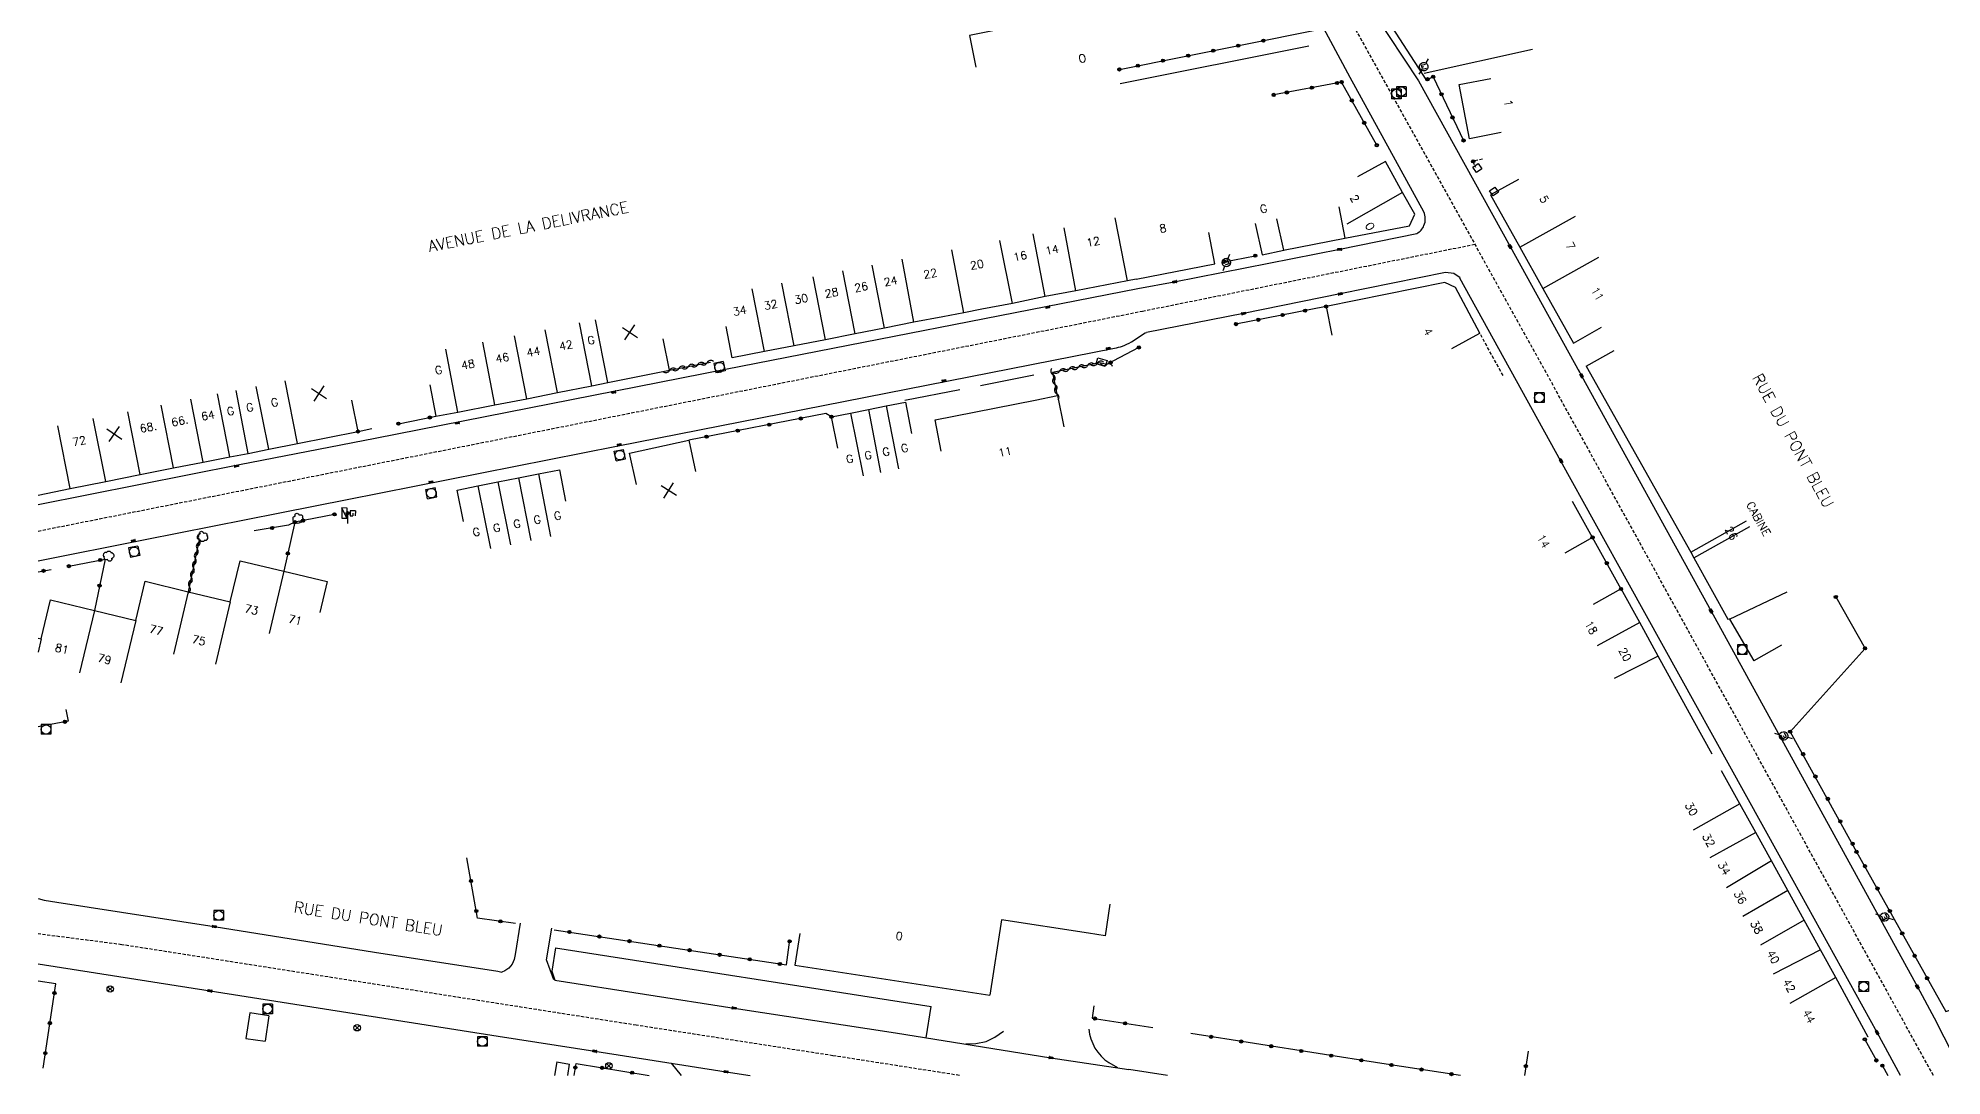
# Model space of a CAD drawing. Header units: millimetres. Extents: x 74999 to 76000, y 157000 to 158000.
# Drawn here: x 75000 to 75297.4, y 156999.9 to 157162 of the extents above; entities that cross this region are included whole.
import ezdxf
from ezdxf.enums import TextEntityAlignment as Align

# ---------------------------------------------------------------- set-up
doc = ezdxf.new("R2010")
doc.units = ezdxf.units.MM
doc.linetypes.add('DASHED', pattern=[0.75, 0.5, -0.25])
doc.layers.get('0').update_dxf_attribs({"linetype": 'CONTINUOUS'})
for name, color, linetype in [('w0001', 6, 'DASHED'), ('w0008', 7, 'CONTINUOUS'), ('W0100', 7, 'CONTINUOUS'), ('W0112', 1, 'DASHED'), ('W0300', 7, 'CONTINUOUS'), ('W0310', 3, 'CONTINUOUS'), ('W0322', 7, 'CONTINUOUS'), ('w0400', 7, 'CONTINUOUS'), ('w0420', 7, 'CONTINUOUS'), ('w0432', 7, 'CONTINUOUS'), ('W0469', 7, 'CONTINUOUS'), ('W0471', 7, 'CONTINUOUS'), ('w0984', 7, 'CONTINUOUS'), ('w0989', 7, 'CONTINUOUS'), ('W0991', 7, 'CONTINUOUS'), ('W1102', 7, 'CONTINUOUS'), ('W1471', 7, 'CONTINUOUS')]:
    doc.layers.add(name, color=color, linetype=linetype)
doc.styles.get("Standard").update_dxf_attribs({"font": 'romans.shx', "width": 0.85})

# ---------------------------------------------------------------- blocks, each defined once
blk = doc.blocks.new('T420')
for p, q in [((0.75, 0.75), (-0.75, 0.75)), ((-0.75, 0.75), (-0.75, -0.75)), ((0.75, 0.75), (0.75, -0.75)), ((0.75, -0.75), (-0.75, -0.75))]:
    blk.add_line(p, q)
blk.add_ellipse((0, 0), major_axis=(-0.53, 0.53), ratio=1, start_param=3.926991, end_param=10.210176)
blk = doc.blocks.new('T400')
for p, q in [((-0.15, 0.3), (0.15, 0.3)), ((-0.15, -0.25), (-0.15, 0.3)), ((-0.15, 0.15), (0.15, 0.15)), ((-0.15, 0), (0.15, 0)), ((0.15, 0.3), (0.15, -0.25)), ((-0.15, -0.15), (0.15, -0.15)), ((-0.15, -0.25), (-0.15, -0.3)), ((-0.15, -0.3), (0.15, -0.3)), ((0.15, -0.3), (0.15, -0.25))]:
    blk.add_line(p, q)
blk = doc.blocks.new('T469')
at = {"color": 0, "linetype": 'Continuous', "flags": 128}
for points in [[(-0.35, 0.35), (0.35, -0.35)], [(-0.35, -0.35), (0.35, 0.35)]]:
    blk.add_lwpolyline(points, dxfattribs=at)
at = {"color": 0, "linetype": 'Continuous'}
blk.add_circle((0, 0), 0.5, dxfattribs=at)
blk = doc.blocks.new('t322o')
at = {"color": 0, "linetype": 'Continuous'}
for radius in [0.25, 0.15]:
    blk.add_circle((0, 0), radius, dxfattribs=at)
blk = doc.blocks.new('t112o')
at = {"color": 0, "linetype": 'Continuous'}
for p, q in [((-0.5, 0.5), (0.5, 0.5)), ((-0.5, -0.5), (-0.5, 0.5)), ((0.5, 0.5), (0.5, -0.5)), ((0.5, -0.5), (-0.5, -0.5))]:
    blk.add_line(p, q, dxfattribs=at)
blk = doc.blocks.new('T471')
for p, q in [((-0.333334, 0.333334), (-0.333334, -0.333334)), ((-0.333334, 0.333334), (0.333334, 0.333334)), ((-0.333334, 0), (0, 0)), ((0.500001, 0.500001), (1.000002, 1.000002)), ((-0.500001, -0.500001), (-1.000002, -1.000002)), ((-0.333334, -0.333334), (0.333334, -0.333334))]:
    blk.add_line(p, q)
blk.add_ellipse((0, 0), major_axis=(0.471405, 0.471405), ratio=1, start_param=5.4977871438, end_param=11.780972451)
blk = doc.blocks.new('T1471')
at = {"color": 0, "linetype": 'Continuous', "flags": 128}
blk.add_lwpolyline([(-0.75, -0.5), (-0.75, 0.5), (0.75, 0.5), (0.75, -0.5), (-0.75, -0.5)], dxfattribs=at)
blk = doc.blocks.new('T432')
at = {"color": 0, "linetype": 'ByBlock', "lineweight": -2, "flags": 128}
for points in [[(0.8, 0.4), (-0.8, 0.4)], [(-0.8, 0.4), (-0.8, -0.4)], [(0.8, 0.4), (-0.8, -0.4)], [(-0.4, 1.7), (-0.4, 0.9)], [(-0.4, 0.9), (0.4, 0.9)], [(-0.39, 1.7), (0.41, 1.7)], [(0, 1.3), (0.4, 1.3)], [(0.4, 0.9), (0.4, 1.3)], [(0.8, -0.4), (0.8, 0.4)], [(-0.8, -0.4), (0.8, -0.4)]]:
    blk.add_lwpolyline(points, dxfattribs=at)
blk = doc.blocks.new('T300')
for p, q in [((-0.8, 0.51), (-0.86, 0.34)), ((-0.86, 0.34), (-0.86, 0.17)), ((-0.86, 0.17), (-0.74, 0.06)), ((-0.69, 0.63), (-0.8, 0.51)), ((-0.8, -0.06), (-0.74, 0.06)), ((-0.74, 0.06), (-0.69, 0.11)), ((-0.57, 0.69), (-0.69, 0.63)), ((-0.46, 0.69), (-0.57, 0.69)), ((-0.29, 0.63), (-0.46, 0.69)), ((-0.29, 0.63), (-0.17, 0.74)), ((-0.23, 0.57), (-0.29, 0.63)), ((-0.17, 0.74), (-0.06, 0.8)), ((-0.06, 0.8), (0.06, 0.8)), ((0.06, 0.8), (0.23, 0.74)), ((0.23, 0.74), (0.34, 0.63)), ((0.34, 0.63), (0.4, 0.51)), ((0.46, 0.46), (0.34, 0.46)), ((0.4, 0.51), (0.4, 0.46)), ((0.57, 0.4), (0.46, 0.46)), ((0.57, 0.4), (0.69, 0.29)), ((0.69, 0.29), (0.74, 0.17)), ((0.74, 0.06), (0.69, -0.17)), ((0.74, 0.17), (0.74, 0.06)), ((-0.8, -0.17), (-0.8, -0.06)), ((-0.8, -0.23), (-0.8, -0.17)), ((-0.74, -0.34), (-0.8, -0.23)), ((-0.69, -0.4), (-0.74, -0.34)), ((-0.51, -0.46), (-0.69, -0.4)), ((-0.4, -0.46), (-0.51, -0.46)), ((-0.4, -0.46), (-0.34, -0.46)), ((-0.34, -0.46), (-0.34, -0.4)), ((-0.34, -0.51), (-0.34, -0.46)), ((-0.29, -0.63), (-0.34, -0.51)), ((-0.17, -0.74), (-0.29, -0.63)), ((-0.06, -0.8), (-0.17, -0.74)), ((0.06, -0.8), (-0.06, -0.8)), ((0.17, -0.74), (0.06, -0.8)), ((0.23, -0.69), (0.17, -0.74)), ((0.29, -0.46), (0.23, -0.46)), ((0.29, -0.63), (0.23, -0.69)), ((0.46, -0.4), (0.29, -0.46)), ((0.34, -0.51), (0.29, -0.63)), ((0.34, -0.51), (0.34, -0.46)), ((0.57, -0.34), (0.46, -0.4)), ((0.63, -0.29), (0.57, -0.34)), ((0.69, -0.17), (0.63, -0.29))]:
    blk.add_line(p, q)
blk = doc.blocks.new('t991o')
at = {"color": 0, "linetype": 'Continuous'}
for p, q in [((-1, 1), (1, -1)), ((-1, -1), (1, 1))]:
    blk.add_line(p, q, dxfattribs=at)
blk = doc.blocks.new('t310o')
at = {"color": 0, "linetype": 'Continuous'}
for centre, start, end in [((-0.5, 0.38), 216.8699, 323.1304), ((0.5, -0.37), 36.8699, 143.1303)]:
    blk.add_arc(centre, 0.625, start, end, dxfattribs=at)

msp = doc.modelspace()

# ---------------------------------------------------------------- linework, layer by layer
at = {"layer": 'w0001'}
msp.add_line((75296.1, 157000), (75236.58, 157107.96), dxfattribs=at)
for points in [[(75164.33, 157248.04), (75184.45, 157206.24), (75190.17, 157191.51), (75236.58, 157107.96)], [(75172.52, 157119.35), (75224.45, 157129.79)], [(75143.93, 157000), (75124.19, 157003.08), (75093.46, 157007.84), (75013.07, 157020.42), (75000, 157022.1)]]:
    msp.add_lwpolyline(points, dxfattribs=at)
at = {"layer": 'w0001', "flags": 128}
msp.add_lwpolyline([(75000, 157085.01), (75172.52, 157119.35)], dxfattribs=at)
at = {"layer": 'w0008'}
for p, q in [((75080.84, 157019.94), (75139.55, 157010.77)), ((75138.77, 157005.86), (75139.55, 157010.77)), ((75296.25, 157009.01), (75300.83, 157000)), ((75100.5, 157000), (75098.96, 157001.9))]:
    msp.add_line(p, q, dxfattribs=at)
for points in [[(75216.49, 157134.83), (75205.01, 157155.85), (75195.54, 157173.43)], [(75206.19, 157170.25), (75208.64, 157165.91), (75215.65, 157155.32), (75229.97, 157129.44), (75240.84, 157109.83)], [(75209.75, 157166.47), (75216.81, 157155.52)], [(75169.05, 157154.89), (75198.51, 157160.79)], [(75177.48, 157123.91), (75203.37, 157129.01), (75215.39, 157131.48)], [(75194.59, 157128.85), (75204.17, 157130.72)], [(75219.88, 157125.36), (75203.43, 157122.04), (75188.33, 157118.99), (75173.17, 157115.99)], [(75222.18, 157124.53), (75221.16, 157125.2), (75219.88, 157125.36)], [(75290.97, 157000), (75287.3, 157006.69), (75272.01, 157034.39), (75248.62, 157076.57), (75237.92, 157095.93), (75222.14, 157124.51)], [(75171.84, 157122.9), (75177.48, 157123.91)], [(75240.64, 157110.2), (75241.13, 157109.27), (75261.37, 157072.51), (75293.61, 157013.85), (75296.25, 157009.01)], [(75000, 157027.65), (75000.95, 157027.36), (75002.93, 157027.04), (75027.52, 157023.25), (75052.54, 157019.26), (75071.81, 157016.27), (75072.46, 157016.13)], [(75075.32, 157023.79), (75074.55, 157018.87), (75074.36, 157018.11), (75074.08, 157017.39), (75073.56, 157016.75), (75072.92, 157016.32), (75072.43, 157016.13)], [(75080.58, 157014.92), (75079.42, 157018.05), (75080.24, 157022.99)], [(75000, 157017.41), (75026.86, 157013.2), (75071.9, 157006.11), (75086.99, 157003.79), (75107.5, 157000.58), (75111.26, 157000)], [(75080.84, 157019.94), (75080.24, 157016.3), (75080.74, 157014.89)], [(75080.74, 157014.89), (75108.73, 157010.52), (75133.96, 157006.63), (75158.23, 157002.77), (75170.4, 157000.93)], [(75144.95, 157004.94), (75146.52, 157005), (75148.12, 157005.31), (75149.48, 157005.98), (75150.82, 157006.91)], [(75164.15, 157007.24), (75164.25, 157006.45), (75164.45, 157005.7), (75164.76, 157004.97), (75165.12, 157004.28), (75165.59, 157003.64), (75166.1, 157003.02), (75166.65, 157002.45), (75167.27, 157002.01), (75168.65, 157001.24)], [(75176.45, 157000), (75170.4, 157000.93)]]:
    msp.add_lwpolyline(points, dxfattribs=at)
msp.add_lwpolyline([(75215.39, 157131.48, 0.082973), (75216.06, 157132.01, 0.082973), (75216.52, 157132.72, 0.105581), (75216.73, 157133.78, 0.105581), (75216.49, 157134.83)], format="xyb", dxfattribs=at)
at = {"layer": 'w0008', "flags": 128}
for points in [[(75000, 157089.15), (75031.49, 157095.41), (75052.64, 157099.51), (75107.42, 157110.28), (75171.84, 157122.9)], [(75143.99, 157107.04), (75135.42, 157105.42)], [(75155.59, 157109.37), (75147.26, 157107.7)]]:
    msp.add_lwpolyline(points, dxfattribs=at)
msp.add_lwpolyline([(75000, 157080.38), (75016.72, 157083.68), (75090.38, 157098.25), (75168.18, 157113.55, 0.035663), (75169.4, 157113.9, 0.043183), (75170.8, 157114.54), (75172.98, 157115.95), (75173.17, 157115.99)], format="xyb", dxfattribs=at)
at = {"layer": 'W0100'}
for p, q in [((75167.45, 157026.75), (75166.7, 157021.81)), ((75150.53, 157024.29), (75148.71, 157012.51)), ((75164.13, 157022.2), (75150.53, 157024.29)), ((75166.7, 157021.81), (75164.13, 157022.2)), ((75036.05, 157009.29), (75035.46, 157005.33)), ((75032.47, 157005.79), (75035.46, 157005.33)), ((75081.05, 157002.15), (75083.02, 157001.77)), ((75082.74, 157000), (75083.02, 157001.77))]:
    msp.add_line(p, q, dxfattribs=at)
for points in [[(75178.95, 157164.06), (75177.95, 157168.96), (75145.51, 157162.37), (75146.51, 157157.47)], [(75228.56, 157147.23), (75223.65, 157146.28), (75222.03, 157154.72), (75226.94, 157155.67)], [(75203.23, 157135.64), (75204.16, 157130.73), (75214.28, 157132.65), (75215.09, 157134.5), (75213.16, 157137.89), (75210.49, 157142.72), (75206.12, 157140.3)], [(75231.27, 157139.93), (75226.91, 157137.49), (75231.48, 157129.32), (75235.11, 157122.86), (75239.9, 157114.36), (75244.26, 157116.82)], [(75190.17, 157133.01), (75191.22, 157128.12), (75194.6, 157128.85), (75193.55, 157133.74)], [(75171.56, 157124.35), (75183.87, 157126.72), (75182.93, 157131.64)], [(75220.85, 157113.52), (75225.25, 157115.89), (75221.42, 157123.02), (75219.79, 157123.81), (75201.22, 157120.07), (75202.12, 157115.59)], [(75241.88, 157110.76), (75246.24, 157113.21)], [(75241.88, 157110.76), (75258.19, 157081.7), (75258.69, 157080.82), (75264, 157071.24), (75264.21, 157071.32), (75264.24, 157071.25), (75268.03, 157064.76)], [(75242.87, 157084.01), (75239.74, 157089.64)], [(75242.87, 157084.01), (75238.5, 157081.58)], [(75247.32, 157075.97), (75242.94, 157073.54)], [(75261.56, 157050.18), (75258.58, 157055.55), (75253.12, 157065.45), (75250.22, 157070.71), (75247.32, 157075.97)], [(75272.4, 157067.19), (75268.03, 157064.76)], [(75285.91, 157005.98), (75280.87, 157015.27), (75278.47, 157019.59), (75275.91, 157024.22), (75273.35, 157028.86), (75270.79, 157033.52), (75268.37, 157037.92), (75265.86, 157042.4), (75263.02, 157047.56)], [(75119.01, 157022.14), (75118.25, 157017.2), (75148.71, 157012.51)], [(75036.05, 157009.29), (75033.07, 157009.75), (75032.47, 157005.79)], [(75285.91, 157005.98), (75285.91, 157005.98)], [(75081.05, 157002.15), (75080.7, 157000)]]:
    msp.add_lwpolyline(points, dxfattribs=at)
at = {"layer": 'W0100', "flags": 128}
for points in [[(75171.56, 157124.35), (75170.2, 157124.09), (75162.15, 157122.52), (75157.33, 157121.61), (75152.24, 157120.56), (75147.46, 157119.65), (75144.62, 157119.09), (75141.36, 157118.46), (75136.84, 157117.61), (75132.25, 157116.7), (75127.63, 157115.8), (75123.02, 157114.88), (75118.12, 157113.93), (75113.48, 157113.02), (75108.43, 157112.05), (75107.48, 157116.95)], [(75061.21, 157107.84), (75062.16, 157102.93), (75065.6, 157103.59), (75071.38, 157104.7), (75076.34, 157105.67), (75081.15, 157106.62), (75086.53, 157107.69), (75089.01, 157108.2), (75098.65, 157110.11), (75097.68, 157115.01)], [(75000, 157090.63), (75005.02, 157091.64), (75010.59, 157092.75), (75015.97, 157093.83), (75021.18, 157094.88), (75025.8, 157095.78), (75029.94, 157096.59), (75032.83, 157097.14), (75036.04, 157097.79), (75040.55, 157098.69), (75049.99, 157100.55), (75049.02, 157105.45)], [(75124.93, 157097.95), (75123.95, 157102.85), (75126.92, 157103.44), (75129.72, 157103.99), (75132.52, 157104.54), (75135.52, 157105.12), (75136.48, 157100.22)], [(75141.1, 157097.46), (75140.13, 157102.37), (75155.8, 157105.47), (75159.29, 157106.16), (75160.26, 157101.26)], [(75093.49, 157092.29), (75092.42, 157097.18), (75101.65, 157099.2), (75102.72, 157094.32)], [(75066.46, 157086.5), (75065.47, 157091.4), (75068.68, 157092.06), (75071.85, 157092.69), (75075.04, 157093.32), (75078.2, 157093.96), (75081.44, 157094.58), (75082.38, 157089.67)], [(75000, 157068.28), (75000.49, 157068.16), (75001.94, 157074.25), (75008.81, 157072.59), (75015.25, 157071.04), (75016.71, 157077.16), (75023.47, 157075.53), (75030.03, 157073.96), (75031.55, 157080.37), (75038.39, 157078.74), (75045.15, 157077.14), (75044, 157072.28)]]:
    msp.add_lwpolyline(points, dxfattribs=at)
at = {"layer": 'W0112'}
for points in [[(75225.68, 157143.09), (75224.15, 157142.72), (75224.59, 157141.83)], [(75228.87, 157109.29), (75225.25, 157115.89)]]:
    msp.add_lwpolyline(points, dxfattribs=at)
at = {"layer": 'W0310'}
msp.add_lwpolyline([(75233.49, 157160.23), (75216.55, 157156.48)], dxfattribs=at)
at = {"layer": 'W0310', "flags": 128}
for points in [[(75098.65, 157110.11), (75105.05, 157111.38)], [(75166.92, 157110.99), (75165.88, 157111.29), (75158.48, 157109.77), (75159.2, 157106.14)], [(75025.18, 157083.68), (75023.47, 157075.53)]]:
    msp.add_lwpolyline(points, dxfattribs=at)
at = {"layer": 'W0322'}
for points in [[(75168.93, 157157.09), (75199.28, 157163.16)], [(75209.14, 157145.26), (75203.65, 157155.11), (75193.04, 157153.12)], [(75217.04, 157155.54), (75217.95, 157155.96), (75222.7, 157145.99)], [(75185.28, 157127.06), (75190.17, 157128.01)], [(75201.24, 157120.07), (75187.15, 157117.32)], [(75247.31, 157075.95), (75242.86, 157084.01)], [(75000, 157078.62), (75002.04, 157079.02)], [(75280.85, 157074.71), (75285.43, 157066.69), (75273.72, 157053.68), (75284.09, 157034.93), (75298.07, 157009.99), (75307.37, 157013.17)], [(75004.36, 157057.14), (75004.71, 157055.33), (75000, 157054.42)], [(75074.59, 157023.72), (75068.65, 157024.57), (75067, 157034)], [(75080.65, 157022.74), (75116.9, 157017.26), (75117.46, 157021.18)], [(75000.79, 157001.13), (75002.78, 157014.3), (75000, 157014.73)], [(75164.96, 157010.88), (75164.7, 157008.94), (75174.16, 157007.46)], [(75222.23, 157000), (75209.95, 157001.84), (75180.08, 157006.53)], [(75285.38, 157005.63), (75287.2, 157002.34)], [(75232.78, 157003.8), (75232.22, 157000)], [(75083.74, 157000), (75084.04, 157001.85), (75095.46, 157000)], [(75288.13, 157001.52), (75288.99, 157000)]]:
    msp.add_lwpolyline(points, dxfattribs=at)
at = {"layer": 'W0322', "flags": 128}
for points in [[(75171.97, 157113.68), (75166.92, 157110.99)], [(75049.99, 157100.55), (75052.15, 157101)], [(75056.29, 157101.77), (75062.16, 157102.93)], [(75123.95, 157102.85), (75123.07, 157103.34), (75101.65, 157099.2)], [(75046.3, 157087.61), (75040.12, 157086.39), (75039.11, 157085.91), (75033.75, 157085.02)], [(75040.12, 157086.39), (75038.39, 157078.74)], [(75048.36, 157087.8), (75048.32, 157086.2)], [(75004.8, 157079.52), (75010.47, 157080.62), (75008.81, 157072.59)]]:
    msp.add_lwpolyline(points, dxfattribs=at)
at = {"layer": 'W1102'}
for points in [[(75213.16, 157137.89), (75204.47, 157132.94)], [(75231.48, 157129.32), (75240.2, 157134.2)], [(75235.11, 157122.86), (75243.83, 157127.77)], [(75258.19, 157081.7), (75266.91, 157086.59)], [(75258.69, 157080.82), (75267.41, 157085.7)], [(75264.24, 157071.25), (75273.28, 157075.52)], [(75250.22, 157070.71), (75243.56, 157067.07)], [(75253.12, 157065.45), (75246.22, 157061.97)], [(75265.86, 157042.4), (75258.57, 157038.28)], [(75268.37, 157037.92), (75261.19, 157033.97)], [(75270.79, 157033.52), (75263.76, 157029.29)], [(75273.35, 157028.86), (75266.31, 157024.83)], [(75275.91, 157024.22), (75269.07, 157020.35)], [(75278.47, 157019.59), (75271.07, 157015.79)], [(75280.87, 157015.27), (75273.66, 157011.22)]]:
    msp.add_lwpolyline(points, dxfattribs=at)
at = {"layer": 'W1102', "flags": 128}
for points in [[(75170.2, 157124.09), (75168.29, 157133.9)], [(75152.24, 157120.56), (75150.23, 157130.36)], [(75157.33, 157121.61), (75155.47, 157131.43)], [(75162.15, 157122.52), (75160.29, 157132.34)], [(75136.84, 157117.61), (75134.99, 157127.44)], [(75144.62, 157119.09), (75142.75, 157128.91)], [(75123.02, 157114.88), (75121.07, 157124.69)], [(75127.63, 157115.8), (75125.72, 157125.62)], [(75132.25, 157116.7), (75130.3, 157126.51)], [(75113.48, 157113.02), (75111.58, 157122.84)], [(75118.12, 157113.93), (75116.2, 157123.74)], [(75076.34, 157105.67), (75074.42, 157115.48)], [(75081.15, 157106.62), (75079.21, 157116.43)], [(75086.53, 157107.69), (75084.58, 157117.5)], [(75089.01, 157108.2), (75087.07, 157118.01)], [(75065.6, 157103.59), (75063.71, 157113.41)], [(75071.38, 157104.7), (75069.46, 157114.51)], [(75032.83, 157097.14), (75030.93, 157106.96)], [(75036.04, 157097.79), (75034.08, 157107.59)], [(75040.55, 157098.69), (75038.59, 157108.49)], [(75015.97, 157093.83), (75014.01, 157103.64)], [(75021.18, 157094.88), (75019.25, 157104.69)], [(75025.8, 157095.78), (75023.89, 157105.6)], [(75029.94, 157096.59), (75028.05, 157106.41)], [(75129.72, 157103.99), (75131.63, 157094.17)], [(75132.52, 157104.54), (75134.44, 157094.72)], [(75005.02, 157091.64), (75003.07, 157101.45)], [(75010.59, 157092.75), (75008.62, 157102.56)], [(75126.92, 157103.44), (75128.88, 157093.64)], [(75068.68, 157092.06), (75070.67, 157082.26)], [(75071.85, 157092.69), (75073.81, 157082.88)], [(75075.04, 157093.32), (75077, 157083.52)], [(75078.2, 157093.96), (75080.08, 157084.14)], [(75038.39, 157078.74), (75036.09, 157069.01)], [(75023.47, 157075.53), (75021.15, 157065.8)], [(75030.03, 157073.96), (75027.7, 157064.23)], [(75008.81, 157072.59), (75006.47, 157062.86)], [(75015.25, 157071.04), (75012.91, 157061.32)], [(75000.49, 157068.16), (75000, 157066.09)]]:
    msp.add_lwpolyline(points, dxfattribs=at)

# ---------------------------------------------------------------- block references
at = {"layer": 'W0112'}
for p, rotation in [((75224.85, 157141.69), 215.5060595312615), ((75227.46, 157138.03), 35.50605953126153)]:
    msp.add_blockref('t112o', p, dxfattribs=dict(at, rotation=rotation))
at = {"layer": 'W0300'}
for p, rotation in [((75040.55, 157086.99), 191.1422581151195), ((75025.62, 157084.17), 191.2138046509093), ((75011.1, 157081.08), 10.98370376354782)]:
    msp.add_blockref('T300', p, dxfattribs=dict(at, rotation=rotation))
at = {"layer": 'W0310'}
for p, rotation in [((75098.65, 157110.11), 11.23599165770514), ((75100.12, 157110.4), 11.23599165770514), ((75101.59, 157110.69), 11.23599165770514), ((75103.06, 157110.99), 11.23599165770514), ((75104.53, 157111.28), 11.23599165770514), ((75158.55, 157109.41), 281.208376697833), ((75159.59, 157110), 191.5679596418365), ((75161.06, 157110.3), 191.5679596418365), ((75162.53, 157110.6), 191.5679596418365), ((75164, 157110.9), 191.5679596418365), ((75165.47, 157111.2), 191.5679596418365), ((75166.92, 157110.99), 163.7834144716687), ((75158.84, 157107.94), 281.208376697833), ((75159.14, 157106.47), 281.208376697833), ((75024.87, 157082.22), 258.1988540022877), ((75025.18, 157083.68), 258.1988540022877), ((75024.26, 157079.28), 258.1988540022877), ((75024.56, 157080.75), 258.1988540022877), ((75023.64, 157076.34), 258.1988540022877), ((75023.95, 157077.81), 258.1988540022877)]:
    msp.add_blockref('t310o', p, dxfattribs=dict(at, rotation=rotation))
at = {"layer": 'W0322'}
for p, rotation in [((75183.59, 157160.02), 11.3074125053019), ((75187.51, 157160.81), 11.3074125053019), ((75191.43, 157161.59), 11.3074125053019), ((75168.93, 157157.09), 11.3074124147908), ((75171.82, 157157.67), 11.3074125053019), ((75175.74, 157158.46), 11.3074125053019), ((75179.67, 157159.24), 11.3074125053019), ((75199.01, 157154.24), 190.6175455419294), ((75202.94, 157154.98), 190.6175455419294), ((75203.65, 157155.11), 119.090858792343), ((75217.04, 157155.54), 24.98599012187131), ((75217.09, 157155.56), 24.98599018854051), ((75217.95, 157155.96), 24.98599012187131), ((75193.04, 157153.12), 190.617545453926), ((75195.08, 157153.5), 190.6175455419294), ((75205.25, 157152.25), 119.0908587585267), ((75219.26, 157153.21), 295.4853671859437), ((75207.19, 157148.75), 119.0908587585267), ((75220.98, 157149.6), 295.4853671859437), ((75209.14, 157145.26), 119.090858792343), ((75222.7, 157145.99), 295.485367214409), ((75224.21, 157142.74), 298.4633), ((75190.17, 157128.01), 11.0397434316678), ((75185.28, 157127.06), 11.0397434316678), ((75194.44, 157118.74), 191.074982470659), ((75197.95, 157119.43), 191.074982470659), ((75201.24, 157120.07), 191.074982470659), ((75201.24, 157120.07), 191.074982470659), ((75187.15, 157117.32), 191.074982470659), ((75190.64, 157118), 191.074982470659), ((75171.97, 157113.68), 208.0483748247885), ((75167.56, 157111.33), 208.0483748247885), ((75049.99, 157100.55), 11.76056858888128), ((75056.29, 157101.77), 11.14696460753831), ((75061.19, 157102.74), 11.14696460753831), ((75109.33, 157100.69), 190.9227861302431), ((75114.24, 157101.63), 190.9227861302431), ((75119.15, 157102.58), 190.9227861302431), ((75123.95, 157102.85), 150.8883417256908), ((75104.42, 157099.74), 190.9227861302431), ((75036.56, 157085.49), 189.4220598781062), ((75040.12, 157086.39), 257.2433127892907), ((75041.4, 157086.64), 191.1422581146267), ((75046.3, 157087.61), 191.1422581146267), ((75048.36, 157087.8), 268.6203286741621), ((75242.86, 157084.01), 118.929), ((75004.8, 157079.52), 10.98370376358713), ((75009.71, 157080.48), 10.98370376358713), ((75039.02, 157081.51), 257.2433127892907), ((75245.09, 157079.98), 118.929), ((75000.85, 157078.8), 11.06545852339278), ((75009.61, 157076.48), 258.3016862814031), ((75247.31, 157075.95), 118.929), ((75280.85, 157074.71), 272.2719), ((75285.43, 157066.69), 299.7087), ((75004.19, 157055.23), 190.9100646789731), ((75273.72, 157053.68), 227.9953), ((75275.75, 157050.18), 298.9654), ((75277.68, 157046.68), 298.9654), ((75279.62, 157043.18), 298.9654), ((75281.56, 157039.68), 298.9654), ((75283.49, 157036.18), 298.9654), ((75284.09, 157034.93), 298.932), ((75285.43, 157032.68), 298.9654), ((75067.64, 157030.36), 99.90717861787066), ((75287.37, 157029.18), 298.9654), ((75068.46, 157025.68), 99.90717861787066), ((75072.24, 157024.06), 171.8537106604518), ((75289.31, 157025.68), 298.9654), ((75083, 157022.39), 351.3939043564663), ((75087.69, 157021.68), 351.3939043564663), ((75092.39, 157020.97), 351.3939043564663), ((75097.09, 157020.26), 351.3939043564663), ((75117.42, 157020.94), 81.8944233319875), ((75291.24, 157022.18), 298.9654), ((75101.78, 157019.55), 351.3939043564663), ((75106.48, 157018.84), 351.3939043564663), ((75111.18, 157018.12), 351.3939043564663), ((75115.87, 157017.41), 351.3939043564663), ((75293.18, 157018.68), 298.9654), ((75295.12, 157015.18), 298.9654), ((75002.56, 157012.87), 81.39254542679714), ((75001.85, 157008.17), 81.39254542679714), ((75165.12, 157008.88), 351.0875021298505), ((75169.81, 157008.14), 351.0875021298505), ((75183.27, 157006.03), 171.0729379708457), ((75187.97, 157005.3), 171.0729379708457), ((75285.38, 157005.63), 298.1239), ((75001.14, 157003.48), 81.39254542679714), ((75192.66, 157004.56), 171.0729379708457), ((75197.35, 157003.82), 171.0729379708457), ((75202.04, 157003.08), 171.0729379708457), ((75206.74, 157002.35), 171.0729379708457), ((75287.2, 157002.34), 298.1239), ((75083.94, 157001.24), 80.92867068794466), ((75088.12, 157001.19), 350.7994938109396), ((75092.81, 157000.43), 350.7994938109396), ((75211.43, 157001.62), 171.4745774128222), ((75216.13, 157000.92), 171.4745774128222), ((75220.82, 157000.21), 171.4745774128222), ((75232.43, 157001.45), 261.6429023675634), ((75288.13, 157001.52), 318.6453)]:
    msp.add_blockref('t322o', p, dxfattribs=dict(at, rotation=rotation))
at = {"layer": 'w0400'}
for p, rotation in [((75203.37, 157129.01), 94.32574072425629), ((75229.97, 157129.44), 28.94542932715896), ((75177.58, 157123.93), 100.9406555936069), ((75203.43, 157122.04), 281.4275314914709), ((75157.75, 157119.99), 101.0880460499601), ((75188.33, 157118.99), 281.409195322854), ((75167.17, 157113.5), 281.1265113753121), ((75106.41, 157109.93), 101.1183652852723), ((75241.13, 157109.27), 28.17860000000003), ((75089.93, 157106.69), 101.1183652852723), ((75141.5, 157108.46), 281.1265113753121), ((75065.51, 157101.89), 101.1183652852723), ((75090.77, 157098.48), 281.1265113753121), ((75030.98, 157095.16), 281.2729026786126), ((75237.92, 157095.93), 208.9447), ((75061.36, 157092.66), 281.2138046509093), ((75014.9, 157083.47), 101.1558597416368), ((75261.37, 157072.51), 28.82970000000002), ((75027.52, 157023.25), 261.2417602537226), ((75026.86, 157013.2), 81.08312988281237), ((75293.61, 157013.85), 28.79550000000003), ((75108.73, 157010.52), 261.1085205081495), ((75287.3, 157006.69), 208.7556), ((75086.99, 157003.79), 81.27770996093757), ((75158.23, 157002.77), 260.9639587400064), ((75107.5, 157000.58), 81.09582519531249)]:
    msp.add_blockref('T400', p, dxfattribs=dict(at, rotation=rotation))
at = {"layer": 'w0420'}
for p in [(75212.97, 157153.64), (75212.97, 157153.64), (75212.21, 157153.27), (75234.53, 157105.83), (75266.23, 157066.49), (75001.25, 157054.03), (75028.22, 157024.98), (75285.2, 157013.88), (75035.85, 157010.39), (75069.4, 157005.3)]:
    msp.add_blockref('T420', p, dxfattribs=at)
for p, rotation in [((75106.46, 157110.6), 11.11836528527232), ((75090.89, 157096.87), 191.1265113753121), ((75061.44, 157090.93), 191.2138046509093), ((75015.01, 157081.78), 11.15585974163689)]:
    msp.add_blockref('T420', p, dxfattribs=dict(at, rotation=rotation))
at = {"layer": 'w0432', "rotation": 268.6203286742277}
msp.add_blockref('T432', (75047.86, 157087.81), dxfattribs=at)
at = {"layer": 'W0469'}
for p in [(75011.27, 157013.5), (75049.85, 157007.44), (75089.18, 157001.49)]:
    msp.add_blockref('T469', p, dxfattribs=at)
at = {"layer": 'W0471'}
for p, rotation in [((75216.49, 157157.53), 12.4673268542262), ((75185.64, 157126.95), 202.14286241242), ((75272.7, 157053.01), 118.9654), ((75288.46, 157024.75), 117.4691)]:
    msp.add_blockref('T471', p, dxfattribs=dict(at, rotation=rotation))
at = {"layer": 'W0991'}
for p, rotation in [((75092.46, 157116.02), 11.2201963203578), ((75043.91, 157106.49), 11.16224453154997), ((75011.91, 157100.16), 11.16224453154997), ((75098.53, 157091.35), 12.38083738677647)]:
    msp.add_blockref('t991o', p, dxfattribs=dict(at, rotation=rotation))
at = {"layer": 'W1471', "rotation": 163.7834144705589}
msp.add_blockref('T1471', (75166.14, 157111.39), dxfattribs=at)

# ---------------------------------------------------------------- texts
at = {"layer": 'w0984'}
for s, rotation, p in [('G', 12.1258, (75191.44, 157135.33)), ('CABINE', 299.2528, (75268.79, 157086.92))]:
    msp.add_text(s, height=1.25, rotation=rotation, dxfattribs=at).set_placement(p, align=Align.MIDDLE)
at = {"layer": 'w0989'}
for s, rotation, p in [('AVENUE DE LA DELIVRANCE', 11.2551, (75076.59, 157132.54)), ('RUE DU PONT BLEU', 298.9574, (75274.2, 157099.12)), ('RUE DU PONT BLEU', 350.9352, (75051.59, 157024.48))]:
    msp.add_text(s, height=1.75, rotation=rotation, dxfattribs=at).set_placement(p, align=Align.MIDDLE)
at = {"layer": 'W0991'}
for s, rotation, p in [('O', 11.6108, (75163.13, 157158.81)), ('1', 280.9267, (75229.71, 157151.83)), ('2', 298.882, (75205.7, 157136.92)), ('5', 299.2273, (75235.3, 157136.82)), ('12', 11.0066, (75164.84, 157130.18)), ('8', 11.0183, (75175.73, 157132.27)), ('O', 298.882, (75208.11, 157132.59)), ('16', 11.6209, (75153.43, 157127.95)), ('14', 10.731, (75158.4, 157128.93)), ('7', 299.3843, (75239.39, 157129.53)), ('24', 11.2864, (75133.2, 157124.03)), ('22', 10.6137, (75139.39, 157125.21)), ('20', 10.828, (75146.68, 157126.62)), ('30', 11.0224, (75119.22, 157121.27)), ('28', 11.2706, (75123.97, 157122.21)), ('26', 10.9923, (75128.59, 157123.12)), ('11', 299.4051, (75243.61, 157122.05)), ('34', 10.9447, (75109.62, 157119.41)), ('32', 11.0504, (75114.46, 157120.35)), ('4', 298.2516, (75217.17, 157116.14)), ('46', 11.0478, (75072.52, 157112.05)), ('44', 11.1719, (75077.39, 157113.01)), ('42', 11.2457, (75082.47, 157114.02)), ('G', 11.587, (75086.39, 157114.81)), ('G', 10.8704, (75062.56, 157110.14)), ('48', 10.8513, (75067.16, 157111.02)), ('64', 10.9734, (75026.53, 157103.06)), ('G', 10.9082, (75030.05, 157103.74)), ('G', 11.3078, (75033.07, 157104.33)), ('G', 11.2962, (75036.93, 157105.1)), ('68.', 11.3423, (75017.21, 157101.22)), ('66.', 11.1284, (75022.14, 157102.2)), ('72', 11.2704, (75006.43, 157099.06)), ('G', 11.148, (75132.47, 157097.39)), ('G', 11.0647, (75135.36, 157097.96)), ('11', 11.1961, (75151.07, 157097.4)), ('G', 11.3123, (75126.8, 157096.28)), ('G', 11.0005, (75129.67, 157096.85)), ('G', 11.2925, (75071.64, 157085.51)), ('G', 11.2713, (75074.81, 157086.14)), ('G', 11.3395, (75077.98, 157086.78)), ('G', 10.8188, (75081.15, 157087.4)), ('G', 11.5189, (75068.46, 157084.87)), ('14', 299.0607, (75235.18, 157083.42)), ('26', 299.2528, (75264.55, 157084.68)), ('73', 346.6576, (75033.35, 157072.74)), ('71', 346.7051, (75040.16, 157071.13)), ('77', 346.4604, (75018.46, 157069.54)), ('75', 346.535, (75025.12, 157067.94)), ('18', 298.9093, (75242.64, 157069.95)), ('81', 346.3686, (75003.73, 157066.62)), ('79', 346.5115, (75010.39, 157065.01)), ('20', 298.8384, (75247.93, 157065.74)), ('30', 298.8845, (75258.31, 157041.6)), ('32', 299.2161, (75261.01, 157036.74)), ('34', 298.7943, (75263.44, 157032.35)), ('36', 298.8377, (75265.94, 157027.81)), ('38', 298.8468, (75268.5, 157023.16)), ('0', 171.2445, (75134.54, 157021.77)), ('40', 298.981, (75271.07, 157018.51)), ('42', 299.0231, (75273.55, 157014.03)), ('44', 298.4924, (75276.67, 157009.23))]:
    msp.add_text(s, height=1.25, rotation=rotation, dxfattribs=at).set_placement(p, align=Align.MIDDLE)

doc.saveas('drawing.dxf')
